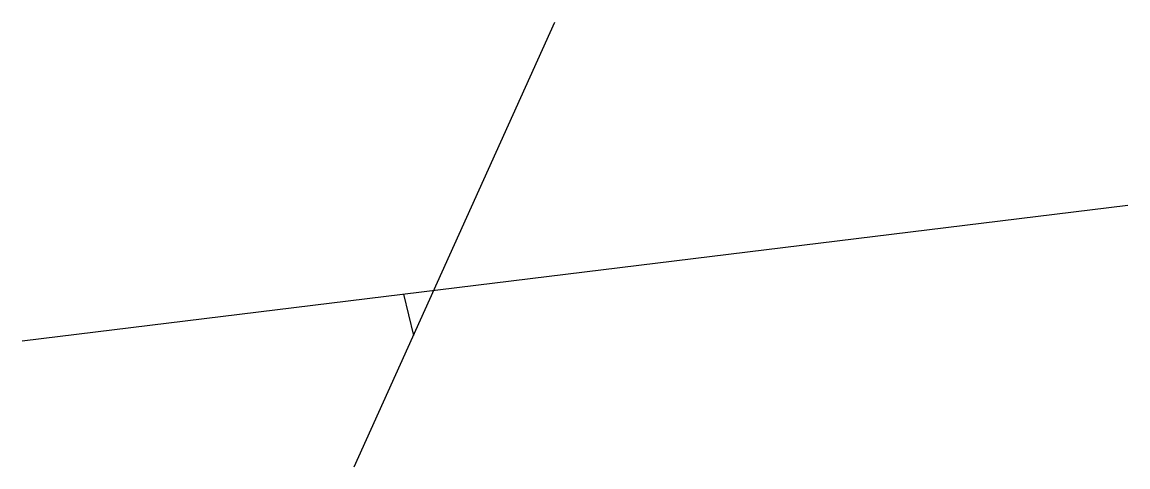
# Model space of a CAD drawing. Header units: millimetres. Extents: x -78 to 424, y 35 to 237.
import ezdxf

# ---------------------------------------------------------------- set-up
doc = ezdxf.new("R2010")
doc.units = ezdxf.units.MM
for name, color, linetype in [('l1', 7, 'Continuous'), ('l2', 7, 'Continuous'), ('perpSeg', 7, 'Continuous')]:
    doc.layers.add(name, color=color, linetype=linetype)

msp = doc.modelspace()

# ---------------------------------------------------------------- linework, layer by layer
at = {"layer": 'l1'}
msp.add_line((-77.94731049000002, 92.20123462000002, 51.49619730000001), (423.87037202, 153.8373383800001, -0.222634640000003), dxfattribs=at)
at = {"layer": 'l2'}
msp.add_line((72.77627806999999, 35.03080659, 10), (163.78240786, 236.91916385, 164.44414363), dxfattribs=at)
at = {"layer": 'perpSeg', "color": 4}
msp.add_line((95.0657876149178, 113.451687998397, 33.6649497051553), (99.6379712820179, 94.62089275573749, 55.58628318944019), dxfattribs=at)

doc.saveas('drawing.dxf')
